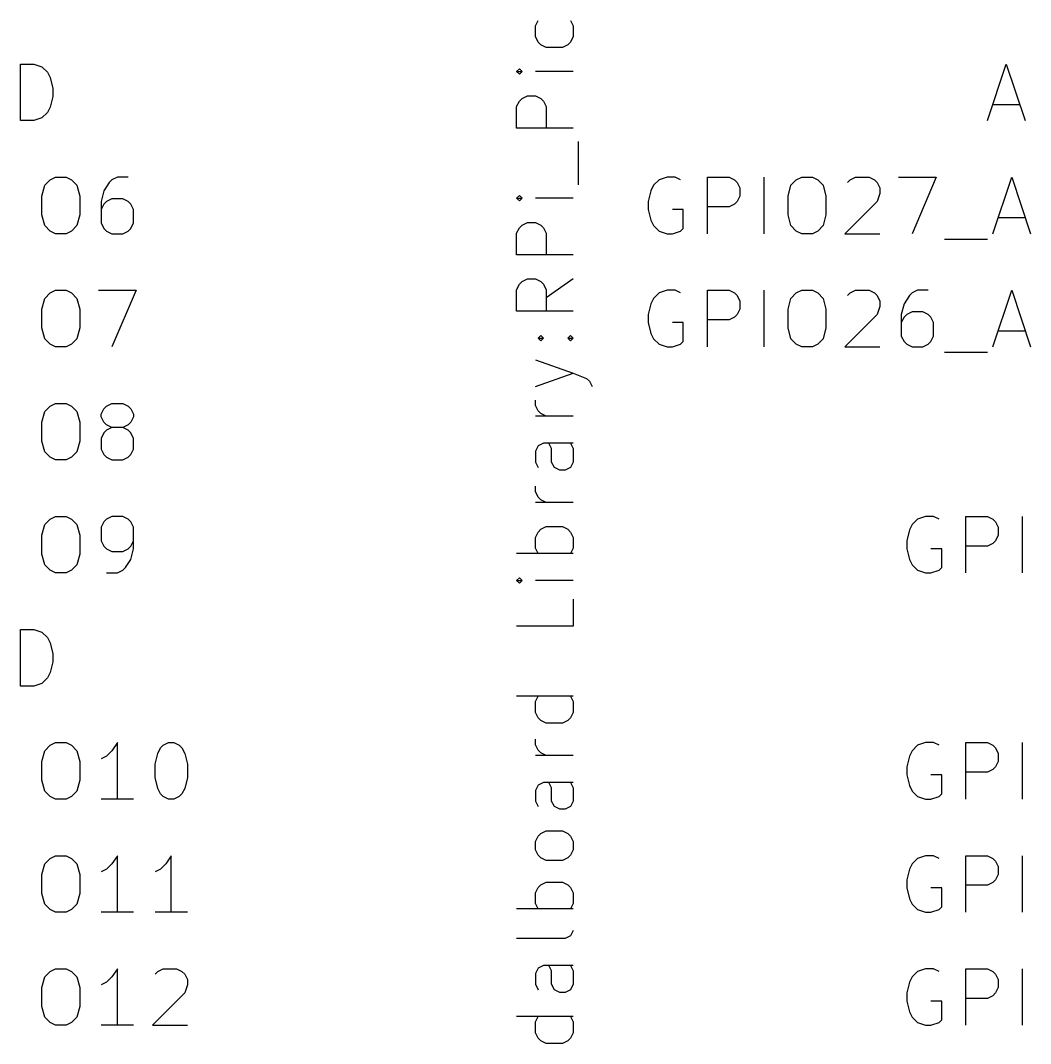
# Model space of a CAD drawing. Extents: x 0.4 to 11.3, y -7.9 to -0.4.
# Drawn here: x 5.134 to 6.028, y -3.089 to -2.185 of the extents above; entities that cross this region are included whole.
import ezdxf

# ---------------------------------------------------------------- set-up
doc = ezdxf.new("R2010")
doc.units = 0
doc.header["$MEASUREMENT"] = 0
doc.layers.add('CYAN2', color=4, linetype='CONTINUOUS')
doc.layers.add('MAGENTA2', color=6, linetype='CONTINUOUS')

msp = doc.modelspace()

# ---------------------------------------------------------------- linework, layer by layer
at = {"layer": 'CYAN2', "linetype": 'CONTINUOUS'}
for p, q in [((5.13428, -2.27313), (5.13428, -2.22313)), ((5.13428, -2.22313), (5.14619, -2.22313)), ((5.14619, -2.22313), (5.15333, -2.22551)), ((5.15333, -2.22551), (5.15809, -2.23028)), ((5.98952, -2.27313), (6.00619, -2.22313)), ((6.00619, -2.22313), (6.02285, -2.27313)), ((5.15809, -2.23028), (5.16048, -2.23504)), ((5.16048, -2.23504), (5.16285, -2.24456)), ((5.16285, -2.2517), (5.16048, -2.26122)), ((5.16285, -2.24456), (5.16285, -2.2517)), ((5.16048, -2.26122), (5.15809, -2.26599)), ((5.99428, -2.25885), (6.01809, -2.25885)), ((5.15333, -2.27075), (5.14619, -2.27313)), ((5.15809, -2.26599), (5.15333, -2.27075)), ((5.14619, -2.27313), (5.13428, -2.27313)), ((5.16048, -2.32551), (5.16524, -2.32313)), ((5.16524, -2.32313), (5.17476, -2.32313)), ((5.17476, -2.32313), (5.17952, -2.32551)), ((5.22, -2.32313), (5.21524, -2.32551)), ((5.22952, -2.32313), (5.22, -2.32313)), ((5.70619, -2.32313), (5.69905, -2.32551)), ((5.71333, -2.32313), (5.70619, -2.32313)), ((5.71809, -2.32551), (5.71333, -2.32313)), ((5.7419, -2.37313), (5.7419, -2.32313)), ((5.7419, -2.32313), (5.76095, -2.32313)), ((5.76095, -2.32313), (5.76571, -2.32551)), ((5.7919, -2.37313), (5.7919, -2.32313)), ((5.82048, -2.32551), (5.82524, -2.32313)), ((5.82524, -2.32313), (5.83476, -2.32313)), ((5.83476, -2.32313), (5.83952, -2.32551)), ((5.86809, -2.32551), (5.87286, -2.32313)), ((5.87286, -2.32313), (5.88476, -2.32313)), ((5.88476, -2.32313), (5.88952, -2.32551)), ((5.91095, -2.32313), (5.94428, -2.32313)), ((5.94428, -2.32313), (5.92286, -2.37313)), ((5.99428, -2.37313), (6.01095, -2.32313)), ((6.01095, -2.32313), (6.02762, -2.37313)), ((5.15333, -2.3398), (5.15571, -2.33028)), ((5.15571, -2.33028), (5.16048, -2.32551)), ((5.17952, -2.32551), (5.18428, -2.33028)), ((5.18428, -2.33028), (5.18667, -2.3398)), ((5.21286, -2.32789), (5.20809, -2.33504)), ((5.21524, -2.32551), (5.21286, -2.32789)), ((5.69428, -2.33028), (5.6919, -2.33504)), ((5.69905, -2.32551), (5.69428, -2.33028)), ((5.76571, -2.32551), (5.76809, -2.32789)), ((5.76809, -2.32789), (5.77047, -2.33265)), ((5.77047, -2.33265), (5.77047, -2.3398)), ((5.81333, -2.3398), (5.81571, -2.33028)), ((5.81571, -2.33028), (5.82048, -2.32551)), ((5.83952, -2.32551), (5.84428, -2.33028)), ((5.84428, -2.33028), (5.84667, -2.3398)), ((5.86572, -2.32789), (5.86809, -2.32551)), ((5.88952, -2.32551), (5.89191, -2.32789)), ((5.89191, -2.32789), (5.89429, -2.33265)), ((5.89429, -2.33265), (5.89429, -2.33742)), ((5.15333, -2.35646), (5.15333, -2.3398)), ((5.18667, -2.3398), (5.18667, -2.35646)), ((5.20809, -2.33504), (5.20572, -2.34456)), ((5.21524, -2.34218), (5.21048, -2.34456)), ((5.22476, -2.34218), (5.21524, -2.34218)), ((5.22952, -2.34456), (5.22476, -2.34218)), ((5.6919, -2.33504), (5.68952, -2.34456)), ((5.77047, -2.3398), (5.76809, -2.34456)), ((5.81333, -2.35646), (5.81333, -2.3398)), ((5.84667, -2.3398), (5.84667, -2.35646)), ((5.89429, -2.33742), (5.89191, -2.34456)), ((5.20572, -2.34456), (5.20572, -2.36361)), ((5.20809, -2.34694), (5.20572, -2.3517)), ((5.21048, -2.34456), (5.20809, -2.34694)), ((5.23191, -2.34694), (5.22952, -2.34456)), ((5.23429, -2.3517), (5.23191, -2.34694)), ((5.23429, -2.36361), (5.23429, -2.3517)), ((5.68952, -2.34456), (5.68952, -2.3517)), ((5.68952, -2.3517), (5.6919, -2.36122)), ((5.72047, -2.3517), (5.71095, -2.3517)), ((5.72047, -2.36837), (5.72047, -2.3517)), ((5.76095, -2.34932), (5.7419, -2.34932)), ((5.76571, -2.34694), (5.76095, -2.34932)), ((5.76809, -2.34456), (5.76571, -2.34694)), ((5.89191, -2.34456), (5.86333, -2.37313)), ((5.15571, -2.36599), (5.15333, -2.35646)), ((5.18667, -2.35646), (5.18428, -2.36599)), ((5.6919, -2.36122), (5.69428, -2.36599)), ((5.81571, -2.36599), (5.81333, -2.35646)), ((5.84667, -2.35646), (5.84428, -2.36599)), ((5.99905, -2.35885), (6.02285, -2.35885)), ((5.16048, -2.37075), (5.15571, -2.36599)), ((5.18428, -2.36599), (5.17952, -2.37075)), ((5.20572, -2.36361), (5.20809, -2.36837)), ((5.20809, -2.36837), (5.21048, -2.37075)), ((5.22952, -2.37075), (5.23191, -2.36837)), ((5.23191, -2.36837), (5.23429, -2.36361)), ((5.69428, -2.36599), (5.69905, -2.37075)), ((5.71809, -2.37075), (5.72047, -2.36837)), ((5.82048, -2.37075), (5.81571, -2.36599)), ((5.84428, -2.36599), (5.83952, -2.37075)), ((5.16524, -2.37313), (5.16048, -2.37075)), ((5.17476, -2.37313), (5.16524, -2.37313)), ((5.17952, -2.37075), (5.17476, -2.37313)), ((5.21048, -2.37075), (5.21524, -2.37313)), ((5.21524, -2.37313), (5.22476, -2.37313)), ((5.22476, -2.37313), (5.22952, -2.37075)), ((5.69905, -2.37075), (5.70619, -2.37313)), ((5.70619, -2.37313), (5.71095, -2.37313)), ((5.71095, -2.37313), (5.71809, -2.37075)), ((5.82524, -2.37313), (5.82048, -2.37075)), ((5.83476, -2.37313), (5.82524, -2.37313)), ((5.83952, -2.37075), (5.83476, -2.37313)), ((5.86333, -2.37313), (5.89429, -2.37313)), ((5.95143, -2.37789), (5.98952, -2.37789)), ((5.16048, -2.42551), (5.16524, -2.42313)), ((5.16524, -2.42313), (5.17476, -2.42313)), ((5.17476, -2.42313), (5.17952, -2.42551)), ((5.20333, -2.42313), (5.23667, -2.42313)), ((5.23667, -2.42313), (5.21524, -2.47313)), ((5.70619, -2.42313), (5.69905, -2.42551)), ((5.71333, -2.42313), (5.70619, -2.42313)), ((5.71809, -2.42551), (5.71333, -2.42313)), ((5.7419, -2.47313), (5.7419, -2.42313)), ((5.7419, -2.42313), (5.76095, -2.42313)), ((5.76095, -2.42313), (5.76571, -2.42551)), ((5.7919, -2.47313), (5.7919, -2.42313)), ((5.82048, -2.42551), (5.82524, -2.42313)), ((5.82524, -2.42313), (5.83476, -2.42313)), ((5.83476, -2.42313), (5.83952, -2.42551)), ((5.86809, -2.42551), (5.87286, -2.42313)), ((5.87286, -2.42313), (5.88476, -2.42313)), ((5.88476, -2.42313), (5.88952, -2.42551)), ((5.92762, -2.42313), (5.92286, -2.42551)), ((5.93714, -2.42313), (5.92762, -2.42313)), ((5.99428, -2.47313), (6.01095, -2.42313)), ((6.01095, -2.42313), (6.02762, -2.47313)), ((5.15333, -2.4398), (5.15571, -2.43028)), ((5.15571, -2.43028), (5.16048, -2.42551)), ((5.17952, -2.42551), (5.18428, -2.43028)), ((5.18428, -2.43028), (5.18667, -2.4398)), ((5.69428, -2.43028), (5.6919, -2.43504)), ((5.69905, -2.42551), (5.69428, -2.43028)), ((5.76571, -2.42551), (5.76809, -2.42789)), ((5.76809, -2.42789), (5.77047, -2.43265)), ((5.77047, -2.43265), (5.77047, -2.4398)), ((5.81333, -2.4398), (5.81571, -2.43028)), ((5.81571, -2.43028), (5.82048, -2.42551)), ((5.83952, -2.42551), (5.84428, -2.43028)), ((5.84428, -2.43028), (5.84667, -2.4398)), ((5.86572, -2.42789), (5.86809, -2.42551)), ((5.88952, -2.42551), (5.89191, -2.42789)), ((5.89191, -2.42789), (5.89429, -2.43265)), ((5.89429, -2.43265), (5.89429, -2.43742)), ((5.92048, -2.42789), (5.91571, -2.43504)), ((5.92286, -2.42551), (5.92048, -2.42789)), ((5.15333, -2.45646), (5.15333, -2.4398)), ((5.18667, -2.4398), (5.18667, -2.45646)), ((5.6919, -2.43504), (5.68952, -2.44456)), ((5.77047, -2.4398), (5.76809, -2.44456)), ((5.81333, -2.45646), (5.81333, -2.4398)), ((5.84667, -2.4398), (5.84667, -2.45646)), ((5.89429, -2.43742), (5.89191, -2.44456)), ((5.91571, -2.43504), (5.91333, -2.44456)), ((5.92286, -2.44218), (5.91809, -2.44456)), ((5.93238, -2.44218), (5.92286, -2.44218)), ((5.93714, -2.44456), (5.93238, -2.44218)), ((5.68952, -2.44456), (5.68952, -2.4517)), ((5.68952, -2.4517), (5.6919, -2.46122)), ((5.72047, -2.4517), (5.71095, -2.4517)), ((5.72047, -2.46837), (5.72047, -2.4517)), ((5.76095, -2.44932), (5.7419, -2.44932)), ((5.76571, -2.44694), (5.76095, -2.44932)), ((5.76809, -2.44456), (5.76571, -2.44694)), ((5.89191, -2.44456), (5.86333, -2.47313)), ((5.91333, -2.44456), (5.91333, -2.46361)), ((5.91571, -2.44694), (5.91333, -2.4517)), ((5.91809, -2.44456), (5.91571, -2.44694)), ((5.93952, -2.44694), (5.93714, -2.44456)), ((5.94191, -2.4517), (5.93952, -2.44694)), ((5.94191, -2.46361), (5.94191, -2.4517)), ((5.15571, -2.46599), (5.15333, -2.45646)), ((5.18667, -2.45646), (5.18428, -2.46599)), ((5.81571, -2.46599), (5.81333, -2.45646)), ((5.84667, -2.45646), (5.84428, -2.46599)), ((5.99905, -2.45885), (6.02285, -2.45885)), ((5.16048, -2.47075), (5.15571, -2.46599)), ((5.18428, -2.46599), (5.17952, -2.47075)), ((5.6919, -2.46122), (5.69428, -2.46599)), ((5.69428, -2.46599), (5.69905, -2.47075)), ((5.71809, -2.47075), (5.72047, -2.46837)), ((5.82048, -2.47075), (5.81571, -2.46599)), ((5.84428, -2.46599), (5.83952, -2.47075)), ((5.91333, -2.46361), (5.91571, -2.46837)), ((5.91571, -2.46837), (5.91809, -2.47075)), ((5.93714, -2.47075), (5.93952, -2.46837)), ((5.93952, -2.46837), (5.94191, -2.46361)), ((5.16524, -2.47313), (5.16048, -2.47075)), ((5.17476, -2.47313), (5.16524, -2.47313)), ((5.17952, -2.47075), (5.17476, -2.47313)), ((5.69905, -2.47075), (5.70619, -2.47313)), ((5.70619, -2.47313), (5.71095, -2.47313)), ((5.71095, -2.47313), (5.71809, -2.47075)), ((5.82524, -2.47313), (5.82048, -2.47075)), ((5.83476, -2.47313), (5.82524, -2.47313)), ((5.83952, -2.47075), (5.83476, -2.47313)), ((5.86333, -2.47313), (5.89429, -2.47313)), ((5.91809, -2.47075), (5.92286, -2.47313)), ((5.92286, -2.47313), (5.93238, -2.47313)), ((5.93238, -2.47313), (5.93714, -2.47075)), ((5.95143, -2.47789), (5.98952, -2.47789)), ((5.16048, -2.52551), (5.16524, -2.52313)), ((5.16524, -2.52313), (5.17476, -2.52313)), ((5.17476, -2.52313), (5.17952, -2.52551)), ((5.21048, -2.52551), (5.21524, -2.52313)), ((5.21524, -2.52313), (5.22476, -2.52313)), ((5.22476, -2.52313), (5.22952, -2.52551)), ((5.15333, -2.5398), (5.15571, -2.53028)), ((5.15571, -2.53028), (5.16048, -2.52551)), ((5.17952, -2.52551), (5.18428, -2.53028)), ((5.18428, -2.53028), (5.18667, -2.5398)), ((5.20572, -2.53265), (5.20809, -2.52789)), ((5.20572, -2.53504), (5.20572, -2.53265)), ((5.20809, -2.52789), (5.21048, -2.52551)), ((5.22952, -2.52551), (5.23191, -2.52789)), ((5.23191, -2.52789), (5.23429, -2.53265)), ((5.23429, -2.53265), (5.23429, -2.53504)), ((5.15333, -2.55646), (5.15333, -2.5398)), ((5.18667, -2.5398), (5.18667, -2.55646)), ((5.20809, -2.5398), (5.20572, -2.53504)), ((5.21048, -2.54218), (5.20809, -2.5398)), ((5.21524, -2.54456), (5.21048, -2.54218)), ((5.22952, -2.54218), (5.22476, -2.54456)), ((5.23191, -2.5398), (5.22952, -2.54218)), ((5.23429, -2.53504), (5.23191, -2.5398)), ((5.20809, -2.54932), (5.20572, -2.55408)), ((5.21048, -2.54694), (5.20809, -2.54932)), ((5.21524, -2.54456), (5.21048, -2.54694)), ((5.22476, -2.54456), (5.21524, -2.54456)), ((5.22952, -2.54694), (5.22476, -2.54456)), ((5.23191, -2.54932), (5.22952, -2.54694)), ((5.23429, -2.55408), (5.23191, -2.54932)), ((5.15571, -2.56599), (5.15333, -2.55646)), ((5.18667, -2.55646), (5.18428, -2.56599)), ((5.20572, -2.55408), (5.20572, -2.56361)), ((5.23429, -2.56361), (5.23429, -2.55408)), ((5.16048, -2.57075), (5.15571, -2.56599)), ((5.18428, -2.56599), (5.17952, -2.57075)), ((5.20572, -2.56361), (5.20809, -2.56837)), ((5.20809, -2.56837), (5.21048, -2.57075)), ((5.22952, -2.57075), (5.23191, -2.56837)), ((5.23191, -2.56837), (5.23429, -2.56361)), ((5.16524, -2.57313), (5.16048, -2.57075)), ((5.17476, -2.57313), (5.16524, -2.57313)), ((5.17952, -2.57075), (5.17476, -2.57313)), ((5.21048, -2.57075), (5.21524, -2.57313)), ((5.21524, -2.57313), (5.22476, -2.57313)), ((5.22476, -2.57313), (5.22952, -2.57075)), ((5.16048, -2.62551), (5.16524, -2.62313)), ((5.16524, -2.62313), (5.17476, -2.62313)), ((5.17476, -2.62313), (5.17952, -2.62551)), ((5.21524, -2.62313), (5.21048, -2.62551)), ((5.22476, -2.62313), (5.21524, -2.62313)), ((5.22952, -2.62551), (5.22476, -2.62313)), ((5.93476, -2.62313), (5.92762, -2.62551)), ((5.9419, -2.62313), (5.93476, -2.62313)), ((5.94667, -2.62551), (5.9419, -2.62313)), ((5.97047, -2.67313), (5.97047, -2.62313)), ((5.97047, -2.62313), (5.98952, -2.62313)), ((5.98952, -2.62313), (5.99428, -2.62551)), ((6.02047, -2.67313), (6.02047, -2.62313)), ((5.15333, -2.6398), (5.15571, -2.63028)), ((5.15571, -2.63028), (5.16048, -2.62551)), ((5.17952, -2.62551), (5.18428, -2.63028)), ((5.18428, -2.63028), (5.18667, -2.6398)), ((5.20809, -2.62789), (5.20572, -2.63265)), ((5.20572, -2.63265), (5.20572, -2.64456)), ((5.21048, -2.62551), (5.20809, -2.62789)), ((5.23191, -2.62789), (5.22952, -2.62551)), ((5.23429, -2.63265), (5.23191, -2.62789)), ((5.23429, -2.6517), (5.23429, -2.63265)), ((5.92285, -2.63028), (5.92047, -2.63504)), ((5.92762, -2.62551), (5.92285, -2.63028)), ((5.99428, -2.62551), (5.99667, -2.62789)), ((5.99667, -2.62789), (5.99904, -2.63265)), ((5.99904, -2.63265), (5.99904, -2.6398)), ((5.15333, -2.65646), (5.15333, -2.6398)), ((5.18667, -2.6398), (5.18667, -2.65646)), ((5.92047, -2.63504), (5.91809, -2.64456)), ((5.99904, -2.6398), (5.99667, -2.64456)), ((5.20572, -2.64456), (5.20809, -2.64932)), ((5.20809, -2.64932), (5.21048, -2.6517)), ((5.22952, -2.6517), (5.23191, -2.64932)), ((5.23191, -2.64932), (5.23429, -2.64456)), ((5.91809, -2.64456), (5.91809, -2.6517)), ((5.98952, -2.64932), (5.97047, -2.64932)), ((5.99428, -2.64694), (5.98952, -2.64932)), ((5.99667, -2.64456), (5.99428, -2.64694)), ((5.15571, -2.66599), (5.15333, -2.65646)), ((5.18667, -2.65646), (5.18428, -2.66599)), ((5.21048, -2.6517), (5.21524, -2.65408)), ((5.21524, -2.65408), (5.22476, -2.65408)), ((5.22476, -2.65408), (5.22952, -2.6517)), ((5.23191, -2.66122), (5.23429, -2.6517)), ((5.91809, -2.6517), (5.92047, -2.66122)), ((5.94904, -2.6517), (5.93952, -2.6517)), ((5.94904, -2.66837), (5.94904, -2.6517)), ((5.16048, -2.67075), (5.15571, -2.66599)), ((5.18428, -2.66599), (5.17952, -2.67075)), ((5.22476, -2.67075), (5.22714, -2.66837)), ((5.22714, -2.66837), (5.23191, -2.66122)), ((5.92047, -2.66122), (5.92285, -2.66599)), ((5.92285, -2.66599), (5.92762, -2.67075)), ((5.94667, -2.67075), (5.94904, -2.66837)), ((5.16524, -2.67313), (5.16048, -2.67075)), ((5.17476, -2.67313), (5.16524, -2.67313)), ((5.17952, -2.67075), (5.17476, -2.67313)), ((5.21048, -2.67313), (5.22, -2.67313)), ((5.22, -2.67313), (5.22476, -2.67075)), ((5.92762, -2.67075), (5.93476, -2.67313)), ((5.93476, -2.67313), (5.93952, -2.67313)), ((5.93952, -2.67313), (5.94667, -2.67075)), ((5.13428, -2.77313), (5.13428, -2.72313)), ((5.13428, -2.72313), (5.14619, -2.72313)), ((5.14619, -2.72313), (5.15333, -2.72551)), ((5.15333, -2.72551), (5.15809, -2.73028)), ((5.15809, -2.73028), (5.16048, -2.73504)), ((5.16048, -2.73504), (5.16285, -2.74456)), ((5.16285, -2.74456), (5.16285, -2.7517)), ((5.16285, -2.7517), (5.16048, -2.76122)), ((5.15809, -2.76599), (5.15333, -2.77075)), ((5.16048, -2.76122), (5.15809, -2.76599)), ((5.14619, -2.77313), (5.13428, -2.77313)), ((5.15333, -2.77075), (5.14619, -2.77313)), ((5.15333, -2.8398), (5.15571, -2.83028)), ((5.15571, -2.83028), (5.16048, -2.82551)), ((5.16048, -2.82551), (5.16524, -2.82313)), ((5.16524, -2.82313), (5.17476, -2.82313)), ((5.17476, -2.82313), (5.17952, -2.82551)), ((5.17952, -2.82551), (5.18428, -2.83028)), ((5.18428, -2.83028), (5.18667, -2.8398)), ((5.21524, -2.83028), (5.21048, -2.83504)), ((5.22, -2.82313), (5.21524, -2.83028)), ((5.22, -2.87313), (5.22, -2.82313)), ((5.25571, -2.83265), (5.25809, -2.82789)), ((5.25809, -2.82789), (5.26048, -2.82551)), ((5.26048, -2.82551), (5.26524, -2.82313)), ((5.26524, -2.82313), (5.27, -2.82313)), ((5.27, -2.82313), (5.27476, -2.82551)), ((5.27476, -2.82551), (5.27714, -2.82789)), ((5.27714, -2.82789), (5.27952, -2.83265)), ((5.92285, -2.83028), (5.92047, -2.83504)), ((5.92762, -2.82551), (5.92285, -2.83028)), ((5.93476, -2.82313), (5.92762, -2.82551)), ((5.9419, -2.82313), (5.93476, -2.82313)), ((5.94667, -2.82551), (5.9419, -2.82313)), ((5.97047, -2.87313), (5.97047, -2.82313)), ((5.97047, -2.82313), (5.98952, -2.82313)), ((5.98952, -2.82313), (5.99428, -2.82551)), ((5.99428, -2.82551), (5.99667, -2.82789)), ((5.99667, -2.82789), (5.99904, -2.83265)), ((6.02047, -2.87313), (6.02047, -2.82313)), ((5.15333, -2.85646), (5.15333, -2.8398)), ((5.18667, -2.8398), (5.18667, -2.85646)), ((5.21048, -2.83504), (5.20572, -2.83742)), ((5.25333, -2.84218), (5.25571, -2.83265)), ((5.27952, -2.83265), (5.28191, -2.84218)), ((5.92047, -2.83504), (5.91809, -2.84456)), ((5.99904, -2.8398), (5.99667, -2.84456)), ((5.99904, -2.83265), (5.99904, -2.8398)), ((5.25333, -2.85408), (5.25333, -2.84218)), ((5.28191, -2.84218), (5.28191, -2.85408)), ((5.91809, -2.84456), (5.91809, -2.8517)), ((5.98952, -2.84932), (5.97047, -2.84932)), ((5.99428, -2.84694), (5.98952, -2.84932)), ((5.99667, -2.84456), (5.99428, -2.84694)), ((5.15571, -2.86599), (5.15333, -2.85646)), ((5.18667, -2.85646), (5.18428, -2.86599)), ((5.25571, -2.86361), (5.25333, -2.85408)), ((5.28191, -2.85408), (5.27952, -2.86361)), ((5.91809, -2.8517), (5.92047, -2.86122)), ((5.94904, -2.8517), (5.93952, -2.8517)), ((5.94904, -2.86837), (5.94904, -2.8517)), ((5.16048, -2.87075), (5.15571, -2.86599)), ((5.18428, -2.86599), (5.17952, -2.87075)), ((5.25809, -2.86837), (5.25571, -2.86361)), ((5.27952, -2.86361), (5.27714, -2.86837)), ((5.92047, -2.86122), (5.92285, -2.86599)), ((5.92285, -2.86599), (5.92762, -2.87075)), ((5.16524, -2.87313), (5.16048, -2.87075)), ((5.17476, -2.87313), (5.16524, -2.87313)), ((5.17952, -2.87075), (5.17476, -2.87313)), ((5.23429, -2.87313), (5.20572, -2.87313)), ((5.26048, -2.87075), (5.25809, -2.86837)), ((5.26524, -2.87313), (5.26048, -2.87075)), ((5.27, -2.87313), (5.26524, -2.87313)), ((5.27476, -2.87075), (5.27, -2.87313)), ((5.27714, -2.86837), (5.27476, -2.87075)), ((5.92762, -2.87075), (5.93476, -2.87313)), ((5.93476, -2.87313), (5.93952, -2.87313)), ((5.93952, -2.87313), (5.94667, -2.87075)), ((5.94667, -2.87075), (5.94904, -2.86837)), ((5.15333, -2.9398), (5.15571, -2.93028)), ((5.15571, -2.93028), (5.16048, -2.92551)), ((5.16048, -2.92551), (5.16524, -2.92313)), ((5.16524, -2.92313), (5.17476, -2.92313)), ((5.17476, -2.92313), (5.17952, -2.92551)), ((5.17952, -2.92551), (5.18428, -2.93028)), ((5.18428, -2.93028), (5.18667, -2.9398)), ((5.21524, -2.93028), (5.21048, -2.93504)), ((5.22, -2.92313), (5.21524, -2.93028)), ((5.22, -2.97313), (5.22, -2.92313)), ((5.26286, -2.93028), (5.25809, -2.93504)), ((5.26762, -2.92313), (5.26286, -2.93028)), ((5.26762, -2.97313), (5.26762, -2.92313)), ((5.92285, -2.93028), (5.92047, -2.93504)), ((5.92762, -2.92551), (5.92285, -2.93028)), ((5.93476, -2.92313), (5.92762, -2.92551)), ((5.9419, -2.92313), (5.93476, -2.92313)), ((5.94667, -2.92551), (5.9419, -2.92313)), ((5.97047, -2.97313), (5.97047, -2.92313)), ((5.97047, -2.92313), (5.98952, -2.92313)), ((5.98952, -2.92313), (5.99428, -2.92551)), ((5.99428, -2.92551), (5.99667, -2.92789)), ((5.99667, -2.92789), (5.99904, -2.93265)), ((6.02047, -2.97313), (6.02047, -2.92313)), ((5.15333, -2.95646), (5.15333, -2.9398)), ((5.18667, -2.9398), (5.18667, -2.95646)), ((5.21048, -2.93504), (5.20572, -2.93742)), ((5.25809, -2.93504), (5.25333, -2.93742)), ((5.92047, -2.93504), (5.91809, -2.94456)), ((5.99904, -2.9398), (5.99667, -2.94456)), ((5.99904, -2.93265), (5.99904, -2.9398)), ((5.91809, -2.94456), (5.91809, -2.9517)), ((5.98952, -2.94932), (5.97047, -2.94932)), ((5.99428, -2.94694), (5.98952, -2.94932)), ((5.99667, -2.94456), (5.99428, -2.94694)), ((5.15571, -2.96599), (5.15333, -2.95646)), ((5.18667, -2.95646), (5.18428, -2.96599)), ((5.91809, -2.9517), (5.92047, -2.96122)), ((5.94904, -2.9517), (5.93952, -2.9517)), ((5.94904, -2.96837), (5.94904, -2.9517)), ((5.16048, -2.97075), (5.15571, -2.96599)), ((5.18428, -2.96599), (5.17952, -2.97075)), ((5.92047, -2.96122), (5.92285, -2.96599)), ((5.92285, -2.96599), (5.92762, -2.97075)), ((5.16524, -2.97313), (5.16048, -2.97075)), ((5.17476, -2.97313), (5.16524, -2.97313)), ((5.17952, -2.97075), (5.17476, -2.97313)), ((5.23429, -2.97313), (5.20572, -2.97313)), ((5.28191, -2.97313), (5.25333, -2.97313)), ((5.92762, -2.97075), (5.93476, -2.97313)), ((5.93476, -2.97313), (5.93952, -2.97313)), ((5.93952, -2.97313), (5.94667, -2.97075)), ((5.94667, -2.97075), (5.94904, -2.96837)), ((5.15333, -3.0398), (5.15571, -3.03028)), ((5.15571, -3.03028), (5.16048, -3.02551)), ((5.16048, -3.02551), (5.16524, -3.02313)), ((5.16524, -3.02313), (5.17476, -3.02313)), ((5.17476, -3.02313), (5.17952, -3.02551)), ((5.17952, -3.02551), (5.18428, -3.03028)), ((5.18428, -3.03028), (5.18667, -3.0398)), ((5.21524, -3.03028), (5.21048, -3.03504)), ((5.22, -3.02313), (5.21524, -3.03028)), ((5.22, -3.07313), (5.22, -3.02313)), ((5.25333, -3.02789), (5.25571, -3.02551)), ((5.25571, -3.02551), (5.26048, -3.02313)), ((5.26048, -3.02313), (5.27238, -3.02313)), ((5.27238, -3.02313), (5.27714, -3.02551)), ((5.27714, -3.02551), (5.27952, -3.02789)), ((5.27952, -3.02789), (5.28191, -3.03265)), ((5.92285, -3.03028), (5.92047, -3.03504)), ((5.92762, -3.02551), (5.92285, -3.03028)), ((5.93476, -3.02313), (5.92762, -3.02551)), ((5.9419, -3.02313), (5.93476, -3.02313)), ((5.94667, -3.02551), (5.9419, -3.02313)), ((5.97047, -3.07313), (5.97047, -3.02313)), ((5.97047, -3.02313), (5.98952, -3.02313)), ((5.98952, -3.02313), (5.99428, -3.02551)), ((5.99428, -3.02551), (5.99667, -3.02789)), ((5.99667, -3.02789), (5.99904, -3.03265)), ((6.02047, -3.07313), (6.02047, -3.02313)), ((5.15333, -3.05646), (5.15333, -3.0398)), ((5.18667, -3.0398), (5.18667, -3.05646)), ((5.21048, -3.03504), (5.20572, -3.03742)), ((5.28191, -3.03742), (5.27952, -3.04456)), ((5.28191, -3.03265), (5.28191, -3.03742)), ((5.92047, -3.03504), (5.91809, -3.04456)), ((5.99904, -3.0398), (5.99667, -3.04456)), ((5.99904, -3.03265), (5.99904, -3.0398)), ((5.27952, -3.04456), (5.25095, -3.07313)), ((5.91809, -3.04456), (5.91809, -3.0517)), ((5.99428, -3.04694), (5.98952, -3.04932)), ((5.99667, -3.04456), (5.99428, -3.04694)), ((5.15571, -3.06599), (5.15333, -3.05646)), ((5.18667, -3.05646), (5.18428, -3.06599)), ((5.91809, -3.0517), (5.92047, -3.06122)), ((5.94904, -3.0517), (5.93952, -3.0517)), ((5.94904, -3.06837), (5.94904, -3.0517)), ((5.98952, -3.04932), (5.97047, -3.04932)), ((5.16048, -3.07075), (5.15571, -3.06599)), ((5.18428, -3.06599), (5.17952, -3.07075)), ((5.92047, -3.06122), (5.92285, -3.06599)), ((5.92285, -3.06599), (5.92762, -3.07075)), ((5.16524, -3.07313), (5.16048, -3.07075)), ((5.17476, -3.07313), (5.16524, -3.07313)), ((5.17952, -3.07075), (5.17476, -3.07313)), ((5.23429, -3.07313), (5.20572, -3.07313)), ((5.25095, -3.07313), (5.28191, -3.07313)), ((5.92762, -3.07075), (5.93476, -3.07313)), ((5.93476, -3.07313), (5.93952, -3.07313)), ((5.93952, -3.07313), (5.94667, -3.07075)), ((5.94667, -3.07075), (5.94904, -3.06837))]:
    msp.add_line(p, q, dxfattribs=at)
at = {"layer": 'MAGENTA2', "linetype": 'CONTINUOUS'}
for p, q in [((5.5898, -2.18928), (5.59218, -2.18452)), ((5.5898, -2.1988), (5.5898, -2.18928)), ((5.62075, -2.18452), (5.62313, -2.18928)), ((5.62313, -2.18928), (5.62313, -2.1988)), ((5.59218, -2.20357), (5.5898, -2.1988)), ((5.59456, -2.20595), (5.59218, -2.20357)), ((5.59932, -2.20833), (5.59456, -2.20595)), ((5.61837, -2.20595), (5.61361, -2.20833)), ((5.62075, -2.20357), (5.61837, -2.20595)), ((5.62313, -2.1988), (5.62075, -2.20357)), ((5.61361, -2.20833), (5.59932, -2.20833)), ((5.57551, -2.22738), (5.57313, -2.22976)), ((5.57313, -2.22976), (5.57551, -2.23214)), ((5.57313, -2.22976), (5.57789, -2.22976)), ((5.57789, -2.22976), (5.57551, -2.22738)), ((5.57551, -2.23214), (5.57789, -2.22976)), ((5.62313, -2.22976), (5.5898, -2.22976)), ((5.57789, -2.25357), (5.58265, -2.25119)), ((5.58265, -2.25119), (5.5898, -2.25119)), ((5.5898, -2.25119), (5.59456, -2.25357)), ((5.57313, -2.26071), (5.57551, -2.25595)), ((5.57313, -2.27976), (5.57313, -2.26071)), ((5.57551, -2.25595), (5.57789, -2.25357)), ((5.59456, -2.25357), (5.59694, -2.25595)), ((5.59694, -2.25595), (5.59932, -2.26071)), ((5.59932, -2.26071), (5.59932, -2.27976)), ((5.62313, -2.27976), (5.57313, -2.27976)), ((5.62789, -2.32976), (5.62789, -2.29166)), ((5.57551, -2.33928), (5.57313, -2.34167)), ((5.57313, -2.34167), (5.57551, -2.34404)), ((5.57313, -2.34167), (5.57789, -2.34167)), ((5.57789, -2.34167), (5.57551, -2.33928)), ((5.57551, -2.34404), (5.57789, -2.34167)), ((5.62313, -2.34167), (5.5898, -2.34167)), ((5.57313, -2.37262), (5.57551, -2.36785)), ((5.57551, -2.36785), (5.57789, -2.36547)), ((5.57789, -2.36547), (5.58265, -2.36309)), ((5.58265, -2.36309), (5.5898, -2.36309)), ((5.5898, -2.36309), (5.59456, -2.36547)), ((5.59456, -2.36547), (5.59694, -2.36785)), ((5.59694, -2.36785), (5.59932, -2.37262)), ((5.57313, -2.39167), (5.57313, -2.37262)), ((5.59932, -2.37262), (5.59932, -2.39167)), ((5.62313, -2.39167), (5.57313, -2.39167)), ((5.57551, -2.41785), (5.57789, -2.41547)), ((5.57789, -2.41547), (5.58265, -2.41309)), ((5.58265, -2.41309), (5.5898, -2.41309)), ((5.5898, -2.41309), (5.59456, -2.41547)), ((5.59456, -2.41547), (5.59694, -2.41785)), ((5.62313, -2.41309), (5.59932, -2.42976)), ((5.57313, -2.42262), (5.57551, -2.41785)), ((5.57313, -2.44167), (5.57313, -2.42262)), ((5.59694, -2.41785), (5.59932, -2.42262)), ((5.59932, -2.42262), (5.59932, -2.44167)), ((5.62313, -2.44167), (5.57313, -2.44167)), ((5.59218, -2.46548), (5.59456, -2.46309)), ((5.59456, -2.46785), (5.59218, -2.46548)), ((5.59218, -2.46548), (5.59694, -2.46548)), ((5.59456, -2.46309), (5.59694, -2.46548)), ((5.59694, -2.46548), (5.59456, -2.46785)), ((5.61837, -2.46548), (5.62075, -2.46309)), ((5.62075, -2.46785), (5.61837, -2.46548)), ((5.61837, -2.46548), (5.62313, -2.46548)), ((5.62075, -2.46309), (5.62313, -2.46548)), ((5.62313, -2.46548), (5.62075, -2.46785)), ((5.5898, -2.48452), (5.62313, -2.49643)), ((5.5898, -2.50833), (5.62313, -2.49643)), ((5.62313, -2.49643), (5.63504, -2.50119)), ((5.63504, -2.50119), (5.63742, -2.50357)), ((5.63742, -2.50357), (5.6398, -2.50833)), ((5.5898, -2.525), (5.5898, -2.52024)), ((5.59218, -2.52976), (5.5898, -2.525)), ((5.59456, -2.53214), (5.59218, -2.52976)), ((5.59932, -2.53452), (5.59456, -2.53214)), ((5.62313, -2.53452), (5.5898, -2.53452)), ((5.59694, -2.55833), (5.59218, -2.56071)), ((5.62313, -2.55833), (5.59694, -2.55833)), ((5.60408, -2.56309), (5.6017, -2.55833)), ((5.62075, -2.55833), (5.62313, -2.56309)), ((5.59218, -2.56071), (5.5898, -2.56547)), ((5.5898, -2.56547), (5.5898, -2.575)), ((5.60408, -2.575), (5.60408, -2.56309)), ((5.62313, -2.56309), (5.62313, -2.575)), ((5.5898, -2.575), (5.59218, -2.57976)), ((5.60646, -2.57976), (5.60408, -2.575)), ((5.62313, -2.575), (5.62075, -2.57976)), ((5.61122, -2.58214), (5.60646, -2.57976)), ((5.61599, -2.58214), (5.61122, -2.58214)), ((5.62075, -2.57976), (5.61599, -2.58214)), ((5.5898, -2.60119), (5.5898, -2.59643)), ((5.59218, -2.60595), (5.5898, -2.60119)), ((5.62313, -2.61071), (5.5898, -2.61071)), ((5.59456, -2.60833), (5.59218, -2.60595)), ((5.59932, -2.61071), (5.59456, -2.60833)), ((5.59456, -2.63452), (5.59932, -2.63214)), ((5.59932, -2.63214), (5.61361, -2.63214)), ((5.61361, -2.63214), (5.61837, -2.63452)), ((5.5898, -2.64166), (5.59218, -2.6369)), ((5.5898, -2.65119), (5.5898, -2.64166)), ((5.59218, -2.6369), (5.59456, -2.63452)), ((5.61837, -2.63452), (5.62075, -2.6369)), ((5.62075, -2.6369), (5.62313, -2.64166)), ((5.62313, -2.64166), (5.62313, -2.65119)), ((5.62313, -2.65595), (5.57313, -2.65595)), ((5.59218, -2.65595), (5.5898, -2.65119)), ((5.62313, -2.65119), (5.62075, -2.65595)), ((5.57551, -2.67738), (5.57313, -2.67976)), ((5.57789, -2.67976), (5.57551, -2.67738)), ((5.57313, -2.67976), (5.57551, -2.68214)), ((5.57313, -2.67976), (5.57789, -2.67976)), ((5.57551, -2.68214), (5.57789, -2.67976)), ((5.62313, -2.67976), (5.5898, -2.67976)), ((5.62313, -2.69643), (5.62313, -2.72024)), ((5.62313, -2.72024), (5.57313, -2.72024)), ((5.62313, -2.78214), (5.57313, -2.78214)), ((5.5898, -2.7869), (5.59218, -2.78214)), ((5.62075, -2.78214), (5.62313, -2.7869)), ((5.5898, -2.79642), (5.5898, -2.7869)), ((5.62313, -2.7869), (5.62313, -2.79642)), ((5.59218, -2.80119), (5.5898, -2.79642)), ((5.59456, -2.80357), (5.59218, -2.80119)), ((5.59932, -2.80594), (5.59456, -2.80357)), ((5.61837, -2.80357), (5.61361, -2.80594)), ((5.62075, -2.80119), (5.61837, -2.80357)), ((5.62313, -2.79642), (5.62075, -2.80119)), ((5.61361, -2.80594), (5.59932, -2.80594)), ((5.5898, -2.825), (5.5898, -2.82023)), ((5.59218, -2.82976), (5.5898, -2.825)), ((5.59456, -2.83214), (5.59218, -2.82976)), ((5.62313, -2.83452), (5.5898, -2.83452)), ((5.59932, -2.83452), (5.59456, -2.83214)), ((5.59694, -2.85833), (5.59218, -2.86071)), ((5.62313, -2.85833), (5.59694, -2.85833)), ((5.60408, -2.86309), (5.6017, -2.85833)), ((5.62075, -2.85833), (5.62313, -2.86309)), ((5.59218, -2.86071), (5.5898, -2.86547)), ((5.5898, -2.86547), (5.5898, -2.87499)), ((5.60408, -2.87499), (5.60408, -2.86309)), ((5.62313, -2.86309), (5.62313, -2.87499)), ((5.5898, -2.87499), (5.59218, -2.87976)), ((5.60646, -2.87976), (5.60408, -2.87499)), ((5.62313, -2.87499), (5.62075, -2.87976)), ((5.61122, -2.88213), (5.60646, -2.87976)), ((5.61599, -2.88213), (5.61122, -2.88213)), ((5.62075, -2.87976), (5.61599, -2.88213)), ((5.59218, -2.90594), (5.59456, -2.90356)), ((5.59456, -2.90356), (5.59932, -2.90118)), ((5.59932, -2.90118), (5.61361, -2.90118)), ((5.61361, -2.90118), (5.61837, -2.90356)), ((5.61837, -2.90356), (5.62075, -2.90594)), ((5.5898, -2.9107), (5.59218, -2.90594)), ((5.5898, -2.91785), (5.5898, -2.9107)), ((5.62075, -2.90594), (5.62313, -2.9107)), ((5.62313, -2.9107), (5.62313, -2.91785)), ((5.59218, -2.92261), (5.5898, -2.91785)), ((5.62313, -2.91785), (5.62075, -2.92261)), ((5.59456, -2.92499), (5.59218, -2.92261)), ((5.59932, -2.92737), (5.59456, -2.92499)), ((5.61361, -2.92737), (5.59932, -2.92737)), ((5.61837, -2.92499), (5.61361, -2.92737)), ((5.62075, -2.92261), (5.61837, -2.92499)), ((5.59218, -2.95118), (5.59456, -2.9488)), ((5.59456, -2.9488), (5.59932, -2.94642)), ((5.59932, -2.94642), (5.61361, -2.94642)), ((5.61361, -2.94642), (5.61837, -2.9488)), ((5.61837, -2.9488), (5.62075, -2.95118)), ((5.5898, -2.95594), (5.59218, -2.95118)), ((5.5898, -2.96546), (5.5898, -2.95594)), ((5.62075, -2.95118), (5.62313, -2.95594)), ((5.62313, -2.95594), (5.62313, -2.96546)), ((5.59218, -2.97023), (5.5898, -2.96546)), ((5.62313, -2.96546), (5.62075, -2.97023)), ((5.62313, -2.97023), (5.57313, -2.97023)), ((5.62075, -2.99404), (5.61599, -2.99642)), ((5.62313, -2.98927), (5.62075, -2.99404)), ((5.61599, -2.99642), (5.57313, -2.99642)), ((5.59694, -3.02022), (5.59218, -3.02261)), ((5.62313, -3.02022), (5.59694, -3.02022)), ((5.60408, -3.02498), (5.6017, -3.02022)), ((5.62075, -3.02022), (5.62313, -3.02498)), ((5.59218, -3.02261), (5.5898, -3.02737)), ((5.5898, -3.02737), (5.5898, -3.03689)), ((5.60408, -3.03689), (5.60408, -3.02498)), ((5.62313, -3.02498), (5.62313, -3.03689)), ((5.5898, -3.03689), (5.59218, -3.04165)), ((5.60646, -3.04165), (5.60408, -3.03689)), ((5.62313, -3.03689), (5.62075, -3.04165)), ((5.61122, -3.04403), (5.60646, -3.04165)), ((5.61599, -3.04403), (5.61122, -3.04403)), ((5.62075, -3.04165), (5.61599, -3.04403)), ((5.62313, -3.06546), (5.57313, -3.06546)), ((5.5898, -3.07022), (5.59218, -3.06546)), ((5.62075, -3.06546), (5.62313, -3.07022)), ((5.5898, -3.07974), (5.5898, -3.07022)), ((5.62313, -3.07022), (5.62313, -3.07974)), ((5.59218, -3.08451), (5.5898, -3.07974)), ((5.59456, -3.08689), (5.59218, -3.08451)), ((5.62075, -3.08451), (5.61837, -3.08689)), ((5.62313, -3.07974), (5.62075, -3.08451)), ((5.59932, -3.08927), (5.59456, -3.08689)), ((5.61361, -3.08927), (5.59932, -3.08927)), ((5.61837, -3.08689), (5.61361, -3.08927))]:
    msp.add_line(p, q, dxfattribs=at)

doc.saveas('drawing.dxf')
